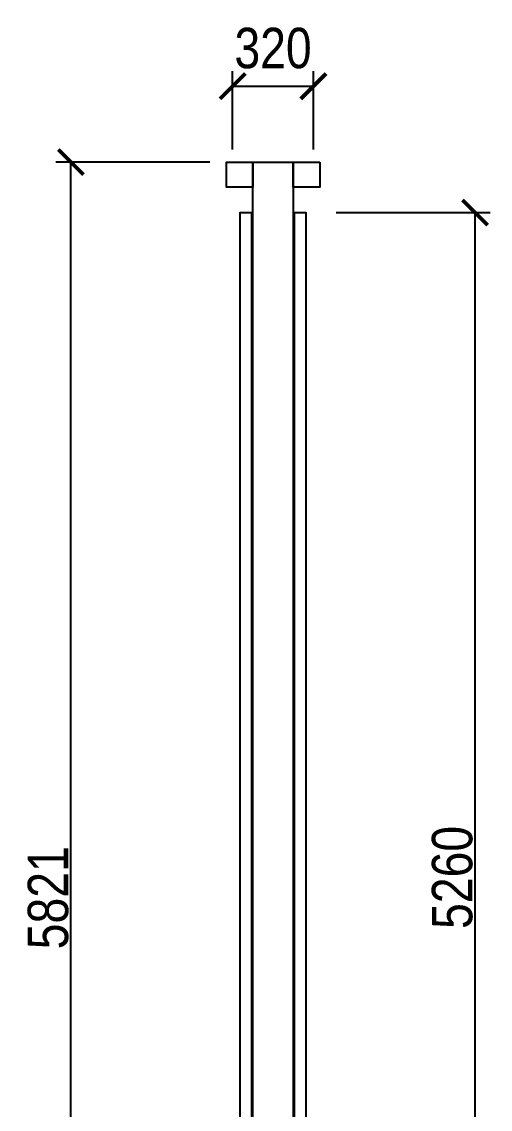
# Model space of a CAD drawing. Header units: millimetres. Extents: x -10 to 100, y -26 to 134.
# Drawn here: x -9.95 to 8.6, y 17.13 to 60.15 of the extents above; entities that cross this region are included whole.
import ezdxf

# ---------------------------------------------------------------- set-up
doc = ezdxf.new("R2010")
doc.units = ezdxf.units.MM
doc.layers.add('DIMS', color=3, linetype='CONTINUOUS')
doc.layers.add('VISIBLE', color=7, linetype='CONTINUOUS')
doc.styles.add('OpenSansCondensed-Light', font='OpenSansCondensed-Light.ttf')
doc.dimstyles.new('EZDXF', dxfattribs={"dimtxt": 0.25, "dimasz": 0.175, "dimexe": 0.375, "dimexo": 0.125, "dimgap": 0.1, "dimtad": 1, "dimlfac": 100, "dimzin": 12, "dimdsep": 46, "dimtxsty": 'OpenSansCondensed-Light', "dimblk": 'ARCHTICK', "dimcen": 2.5, "dimazin": 3, "dimtfac": 0.5, "dimtmove": 2, "dimatfit": 3})

# ---------------------------------------------------------------- blocks, each defined once
blk = doc.blocks.new('_ARCHTICK')
at = {"color": 0, "linetype": 'BYBLOCK', "const_width": 0.15}
blk.add_lwpolyline([(-0.5, -0.5), (0.5, 0.5)], dxfattribs=at)

msp = doc.modelspace()

# ---------------------------------------------------------------- linework, layer by layer
at = {"layer": 'VISIBLE'}
for points in [[(-0.8, 53.6), (-1.84752, 53.6), (-1.84752, 54.6), (-0.8, 54.6), (-0.8, 53.6)], [(-0.8, 54.6), (0.8, 54.6), (0.8, -3.61), (-0.8, -3.61), (-0.8, 54.6)], [(1.84752, 54.6), (1.84752, 53.6), (0.8, 53.6), (0.8, 54.6), (1.84752, 54.6)], [(-0.85, 0), (-1.3, 0), (-1.3, 52.6), (-0.85, 52.6), (-0.85, 0)], [(0.85, 52.6), (1.3, 52.6), (1.3, 0), (0.85, 0), (0.85, 52.6)]]:
    msp.add_lwpolyline(points, dxfattribs=at)

# ---------------------------------------------------------------- dimensions: what is measured, and where the dimension line sits
at = {"layer": 'DIMS'}
msp.add_linear_dim(base=(-1.6, 57.6), p1=(-1.6, 54.6), p2=(1.6, 54.6), dimstyle='EZDXF', override={"dimtxt": 1.6, "dimasz": 1, "dimexe": 0.6, "dimexo": 0.5, "dimdec": 2}, dxfattribs=at).render()
for base, p1, p2 in [((-8, -3.61), (-2, -3.61), (-2, 54.6)), ((8, 0), (2, 0), (2, 52.6))]:
    msp.add_linear_dim(base=base, p1=p1, p2=p2, angle=90, dimstyle='EZDXF', override={"dimtxt": 1.6, "dimasz": 1, "dimexe": 0.6, "dimexo": 0.5, "dimdec": 2}, dxfattribs=at).render()

doc.saveas('drawing.dxf')
